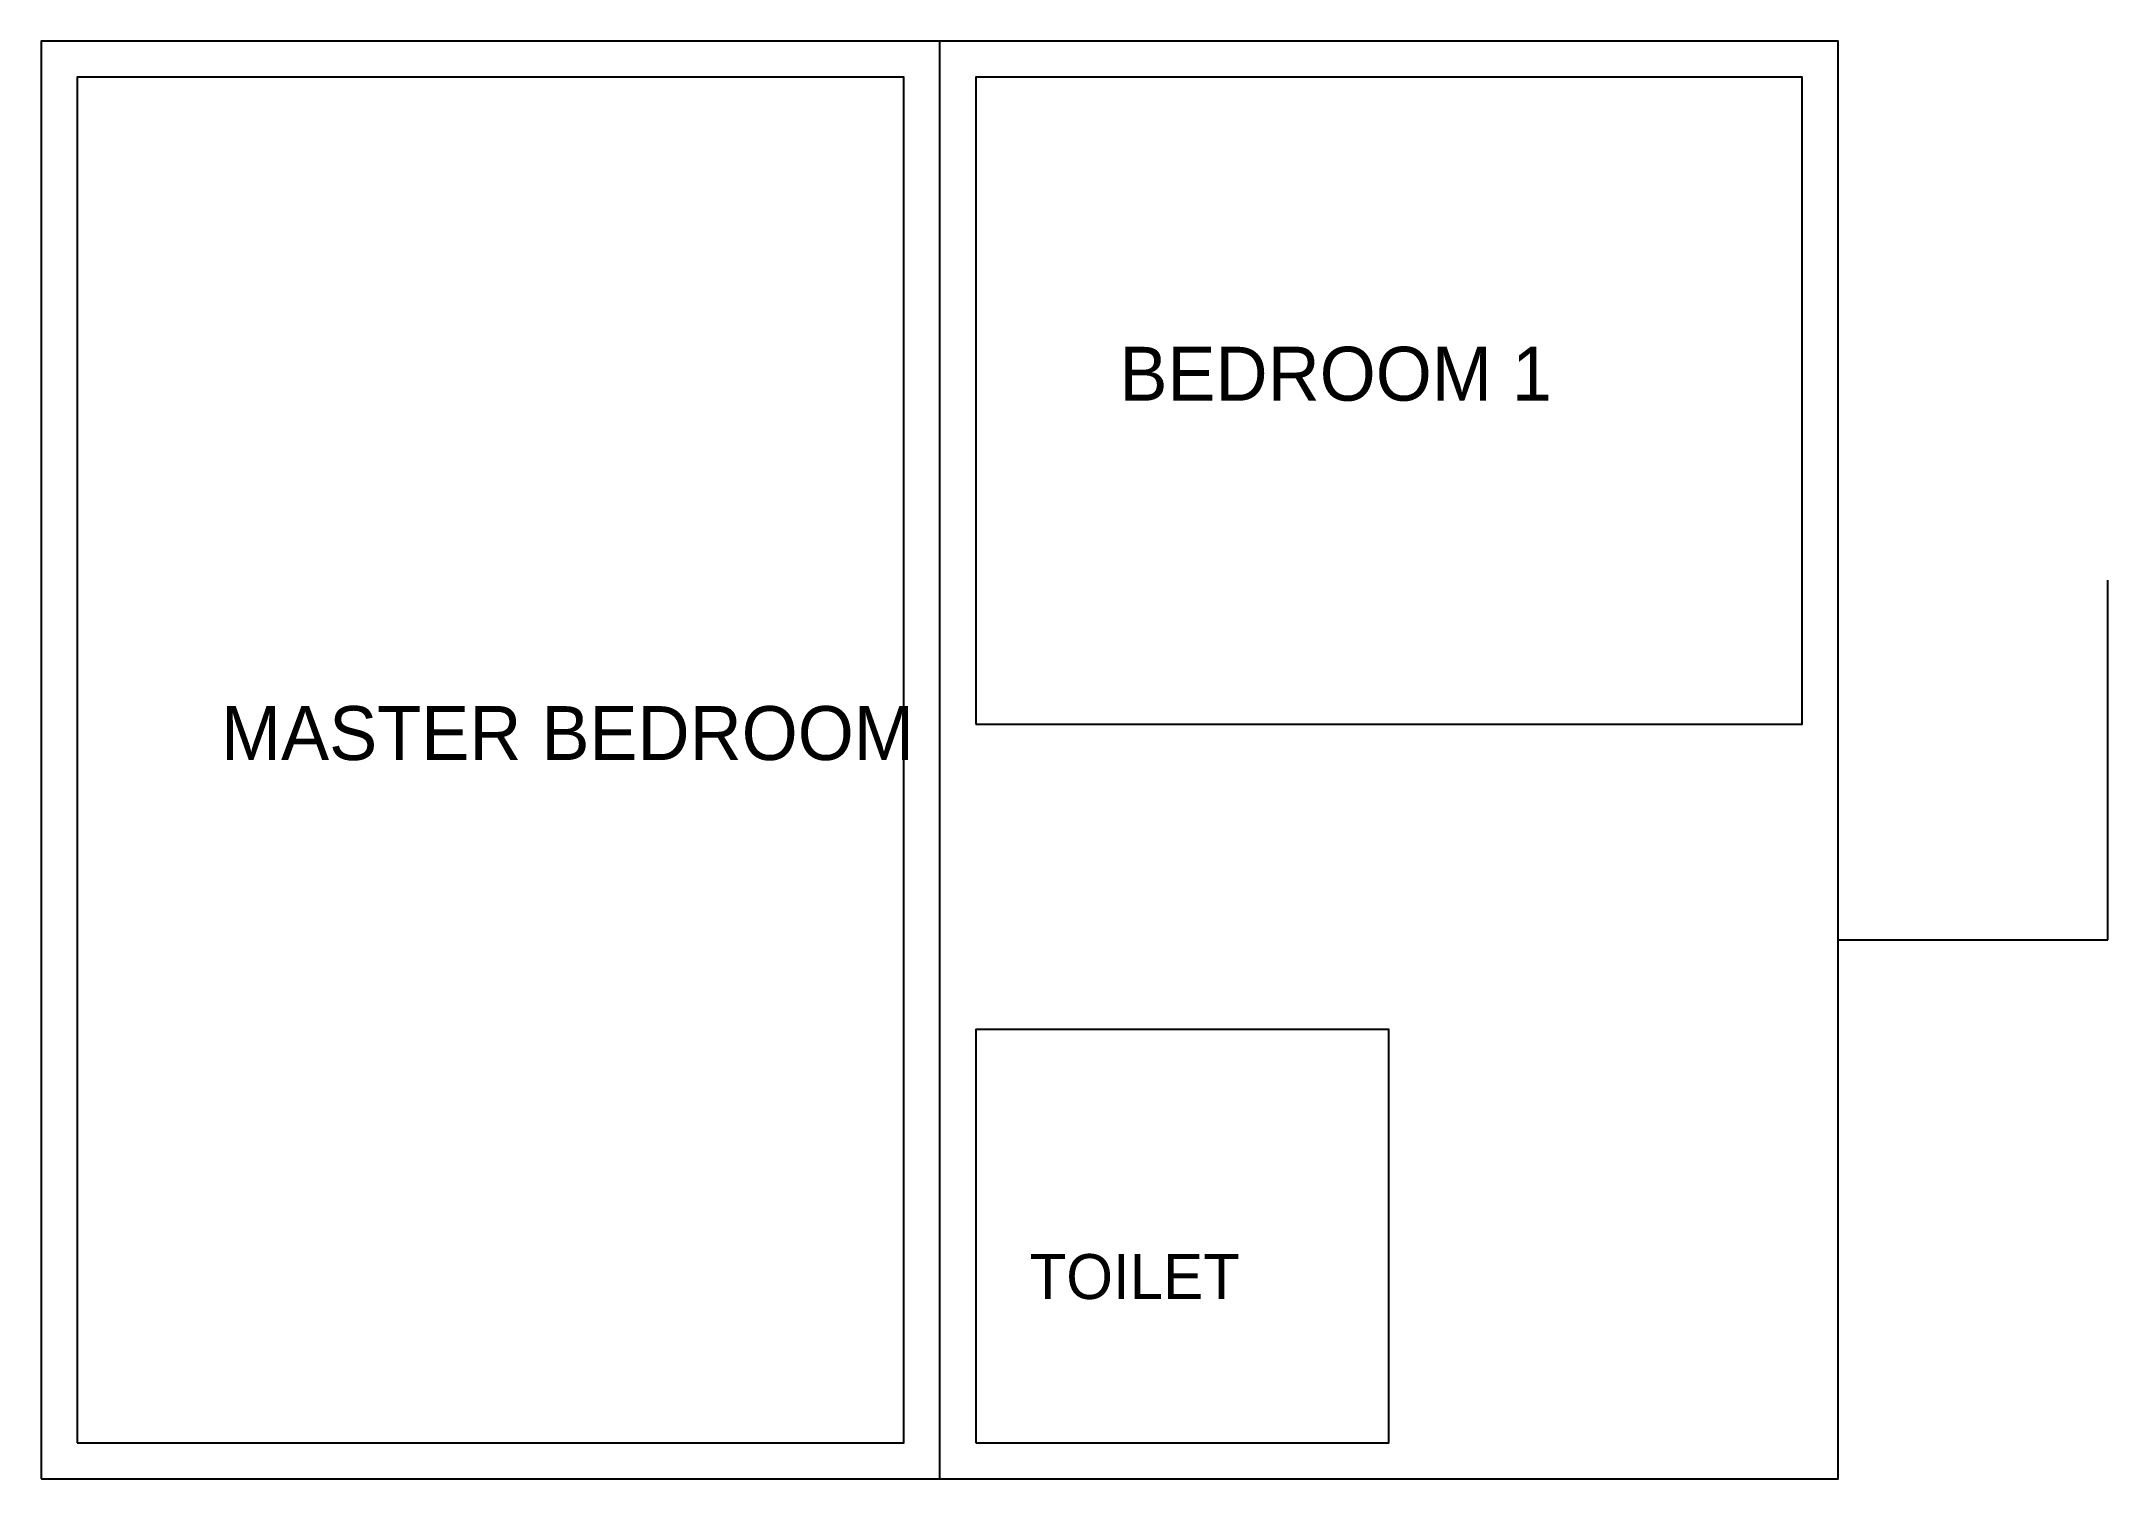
# Model space of a CAD drawing. Header units: metres. Extents: x 0 to 11.5, y 0 to 8.
import ezdxf

# ---------------------------------------------------------------- set-up
doc = ezdxf.new("R2010")
doc.units = ezdxf.units.M
for name, color, linetype in [('A-WALL-EXTR', 7, 'Continuous'), ('BDRM-1', 7, 'Continuous'), ('MBR', 7, 'Continuous'), ('TOIL', 7, 'Continuous'), ('WALL', 7, 'Continuous'), ('wall-ext', 7, 'Continuous')]:
    doc.layers.add(name, color=color, linetype=linetype)

msp = doc.modelspace()

# ---------------------------------------------------------------- linework, layer by layer
at = {"layer": 'A-WALL-EXTR'}
msp.add_lwpolyline([(0, 0), (10, 0), (10, 8), (0, 8), (0, 0)], close=True, dxfattribs=at)
at = {"layer": 'BDRM-1'}
msp.add_lwpolyline([(5.2, 4.2), (9.8, 4.2), (9.8, 7.8), (5.2, 7.8), (5.2, 4.2)], close=True, dxfattribs=at)
at = {"layer": 'MBR'}
msp.add_lwpolyline([(0.2, 0.2), (4.8, 0.2), (4.8, 7.8), (0.2, 7.8), (0.2, 0.2)], close=True, dxfattribs=at)
at = {"layer": 'TOIL'}
msp.add_lwpolyline([(5.2, 0.2), (7.5, 0.2), (7.5, 2.5), (5.2, 2.5), (5.2, 0.2)], close=True, dxfattribs=at)
at = {"layer": 'WALL'}
msp.add_line((5, 0), (5, 8), dxfattribs=at)
at = {"layer": 'wall-ext'}
for p, q in [((11.5, 3), (11.5, 5)), ((10, 3), (11.5, 3))]:
    msp.add_line(p, q, dxfattribs=at)

# ---------------------------------------------------------------- texts
at = {"layer": 'BDRM-1'}
msp.add_text('BEDROOM 1', height=0.3, dxfattribs=at).set_placement((6, 6))
at = {"layer": 'MBR'}
msp.add_text('MASTER BEDROOM', height=0.3, dxfattribs=at).set_placement((1, 4))
at = {"layer": 'TOIL'}
msp.add_text('TOILET', height=0.25, dxfattribs=at).set_placement((5.5, 1))

doc.saveas('drawing.dxf')
